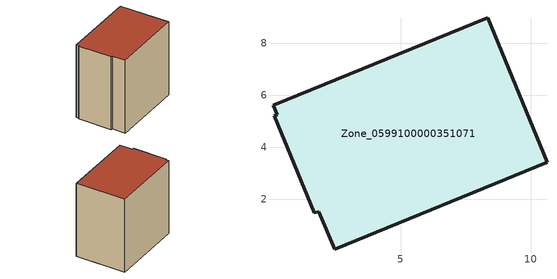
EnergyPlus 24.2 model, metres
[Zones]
Zone_0599100000351071
 floor ground (C_G): 1.85,1.52 1.68,1.48 0.15,5.21 0.26,5.25 0.1,5.61 8.34,8.98 10.62,3.43 2.47,0.08 z0
 wall outside (C_F): 8.34,8.98 0.1,5.61 0.26,5.25 0.15,5.21 1.68,1.48 1.85,1.52 2.47,0.08 10.62,3.43 8.34,8.98 z0:9.13
 roof outside (C_R): 0.15,5.21 1.68,1.48 1.85,1.52 2.47,0.08 10.62,3.43 8.34,8.98 0.1,5.61 0.26,5.25 z9.13
[BUILDING]
Pand.0599100000351071: North Axis=0; Terrain=City; Loads Convergence Tolerance Value=0.04; Temperature Convergence Tolerance Value=0.4; Solar Distribution=FullExterior; Maximum Number of Warmup Days=25; Minimum Number of Warmup Days=1
[Site:Location]
Rotterdam.The.Hague.AP_ZH_NLD Design_Conditions: Latitude=51.96; Longitude=4.45; Time Zone=1; Elevation=-4.5
[SITE:GROUNDTEMPERATURE:BUILDINGSURFACE]
18, 18, 18, 18, 18, 18, 18, 18, 18, 18, 18, 18
[MATERIAL] Thermal Absorptance=0.9; Solar Absorptance=0.7; Visible Absorptance=0.7
Name | Roughness | Thickness | Conductivity | Density | Specific Heat
G.TI.1992-2005 | MediumSmooth | 0.15 | 0.06 | 540 | 1210
F.TI.1992-2005 | Rough | 0.3 | 0.12 | 1920 | 840
R.TI.1992-2005 | MediumRough | 0.2 | 0.08 | 1500 | 1000
[CONSTRUCTION]
C_G: G.TI.1992-2005
C_F: F.TI.1992-2005
C_R: R.TI.1992-2005
[ZONE]
Zone_0599100000351071: Type=1; Multiplier=1; Ceiling Height=Autocalculate; Volume=Autocalculate; Floor Area=autocalculate; Part of Total Floor Area=Yes
[ZONEINFILTRATION:DESIGNFLOWRATE]
Infil_Zone_0599100000351071: Zone or ZoneList or Space or SpaceList=Zone_0599100000351071; Schedule=AlwaysOn; Design Flow Rate Calculation Method=Flow/Area; Flow Rate per Floor Area=0.0015; Constant Term Coefficient=1; Temperature Term Coefficient=0; Velocity Term Coefficient=0; Velocity Squared Term Coefficient=0
[HVACTEMPLATE:ZONE:IDEALLOADSAIRSYSTEM]
Zone_0599100000351071: Maximum Heating Supply Air Temperature=50; Minimum Cooling Supply Air Temperature=13; Maximum Heating Supply Air Humidity Ratio=0.0156; Minimum Cooling Supply Air Humidity Ratio=0.0077; Heating Limit=NoLimit; Cooling Limit=NoLimit; Dehumidification Control Type=ConstantSensibleHeatRatio; Cooling Sensible Heat Ratio=0.7; Dehumidification Setpoint=60; Humidification Control Type=None; Humidification Setpoint=30; Outdoor Air Method=None; Outdoor Air Flow Rate per Person=0.00944; Outdoor Air Flow Rate per Zone Floor Area=0; Outdoor Air Flow Rate per Zone=0; Demand Controlled Ventilation Type=None; Outdoor Air Economizer Type=NoEconomizer; Heat Recovery Type=None; Sensible Heat Recovery Effectiveness=0.7; Latent Heat Recovery Effectiveness=0.65
[ZONECONTROL:THERMOSTAT]
ThermostatControl_Zone_0599100000351071: Zone or ZoneList=Zone_0599100000351071; Control Type Schedule=DualSetpointControlType; Control 1=Thermostat_Zone_0599100000351071; Temperature Difference Between Cutout And Setpoint=0
[THERMOSTATSETPOINT:DUALSETPOINT]
Thermostat_Zone_0599100000351071: Heating Setpoint Temperature Schedule=HeatingSetpoint_Zone_0599100000351071; Cooling Setpoint Temperature Schedule=CoolingSetpoint_Zone_0599100000351071
[SCHEDULE:COMPACT]
HeatingSetpoint_Zone_0599100000351071: Through: 12/31, For: AllDays, Until: 24:00, 21
CoolingSetpoint_Zone_0599100000351071: Through: 12/31, For: AllDays, Until: 24:00, 24
DualSetpointControlType: Through: 12/31, For: AllDays, Until: 24:00, 4
AlwaysOn: Through: 12/31, For: AllDays, Until: 24:00, 1
